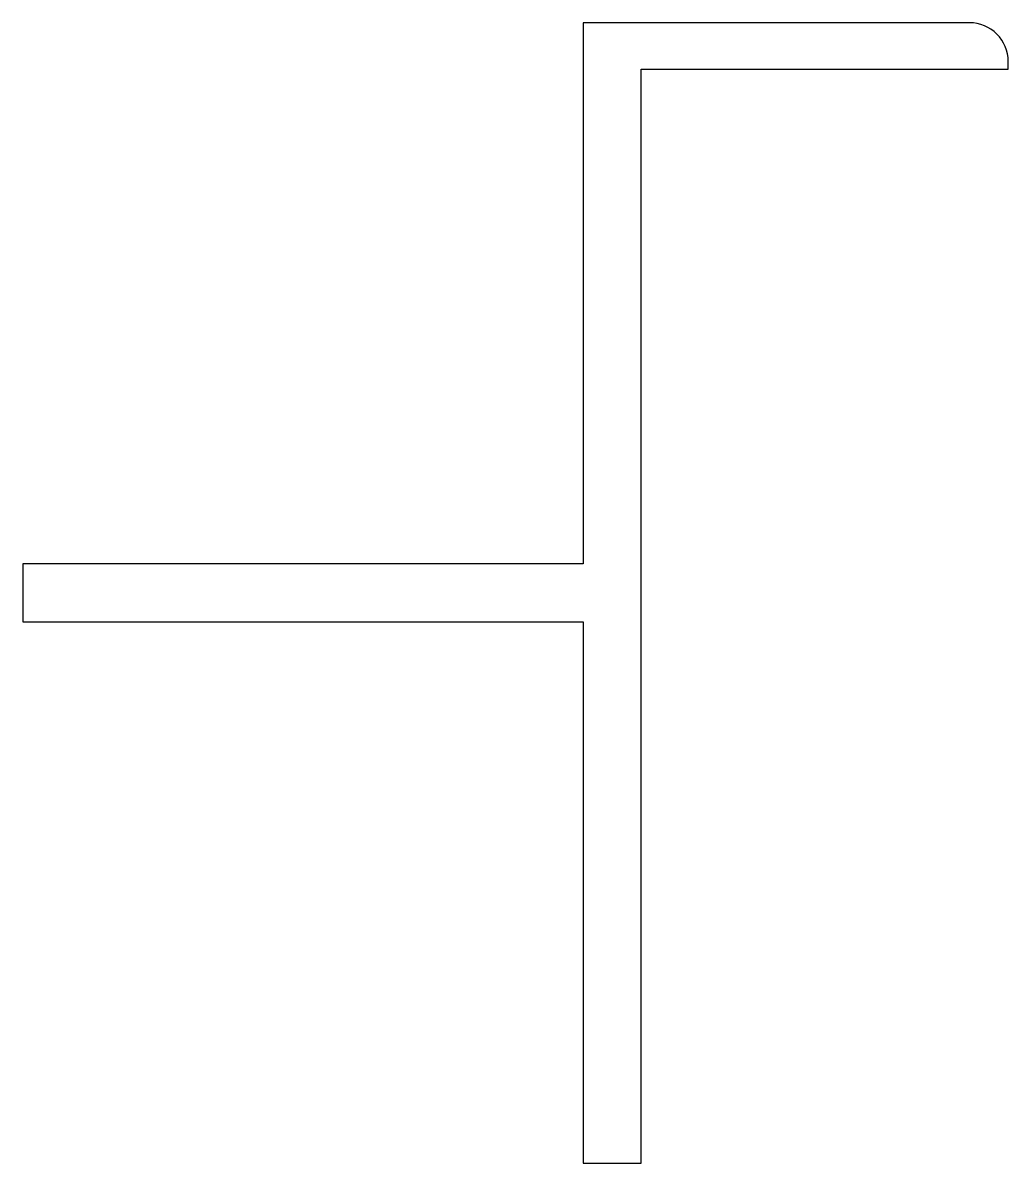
# Model space of a CAD drawing. Extents: x 167.9 to 193.4, y 216.4 to 245.9.
import ezdxf

# ---------------------------------------------------------------- set-up
doc = ezdxf.new("R2010")
doc.units = 0
doc.layers.add('ERCAN1', color=220, linetype='CONTINUOUS')

msp = doc.modelspace()

# ---------------------------------------------------------------- linework, layer by layer
at = {"layer": 'ERCAN1', "color": 220}
msp.add_lwpolyline([(183.85, 216.432), (183.85, 244.732), (193.35, 244.732), (193.35, 244.932, 0.414214), (192.35, 245.932), (182.35, 245.932), (182.35, 231.932), (167.85, 231.932), (167.85, 230.432), (182.35, 230.432), (182.35, 216.432)], format="xyb", close=True, dxfattribs=at)

doc.saveas('drawing.dxf')
